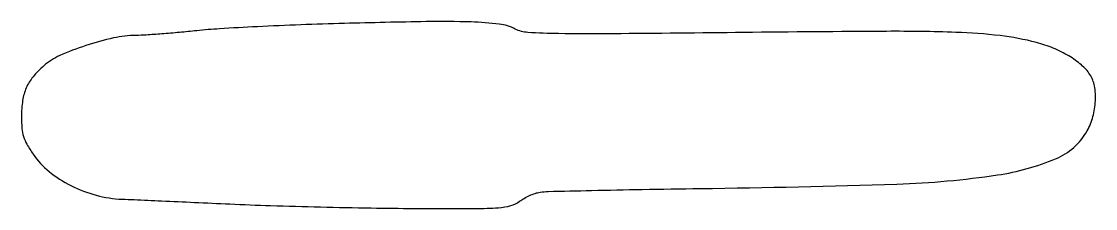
# Model space of a CAD drawing. Extents: x 0 to 309, y 1 to 55.
import ezdxf

# ---------------------------------------------------------------- set-up
doc = ezdxf.new("R2010")
doc.units = 0

msp = doc.modelspace()

# ---------------------------------------------------------------- linework, layer by layer
msp.add_lwpolyline([(93, 53.988911, 0.002812), (80.442969, 53.582342, 0.002841), (67.934375, 53.035703, 0.002768), (57.047742, 52.437525, 0.011532), (50.5, 51.889583, -0.003879), (45.502352, 51.394228, -0.003681), (40.409375, 50.967073, -0.003654), (35.899232, 50.655353, -0.012943), (33, 50.551481, 0.051755), (26.535222, 49.815577, 0.025248), (18.519391, 47.620865, 0.024643), (11.011719, 44.73472, 0.076209), (6.446137, 41.818564, 0.039592), (3.318409, 38.600226, 0.069539), (1.372075, 35.447823, 0.067813), (0.335349, 31.826853, 0.035874), (0, 27.158851, 0.020404), (0.138189, 23.773884, 0.054806), (0.595389, 21.410676, 0.055028), (1.553891, 19.208677, 0.020703), (3.347908, 16.359191, 0.07228), (7.943763, 11.402109, 0.052976), (14.254397, 7.330145, 0.051217), (21.532563, 4.550376, 0.056169), (29, 3.419722, -0.001434), (32.431828, 3.279225, -0.000154), (40.375, 2.928764, -0.00019), (49.832998, 2.504949, -0.000153), (60, 2.042386, 0.0035), (71.753631, 1.586459, 0.001932), (86.123673, 1.185322, 0.001926), (100.695444, 0.891039, 0.003094), (113.123143, 0.764844, 0.001254), (130.817582, 0.739028, 0.016489), (137.363081, 0.961812, 0.047722), (140.966587, 1.552108, 0.102551), (143.47459, 2.801353, -0.03712), (144.748615, 3.658655, -0.024377), (146.326342, 4.458819, -0.024536), (147.947973, 5.090689, -0.042617), (149.351447, 5.430141, -0.031741), (151.698257, 5.638767, -0.000579), (164.206363, 5.939604, -0.001431), (178.793742, 6.231786, -0.000955), (195.5, 6.486643, 0.004695), (252.110735, 7.773846, 0.028936), (281.124307, 10.391549, 0.061465), (297.864184, 15.035442, 0.167896), (306.924933, 23.080226, 0.061381), (308.602278, 27.167496, 0.054437), (309.326387, 31.710798, 0.057644), (309.043734, 35.995227, 0.099967), (307.724703, 39.294689, 0.072986), (305.293618, 42.037092, 0.040232), (301.63744, 44.643769, 0.037012), (297.183886, 46.877826, 0.034053), (292.32521, 48.503511, 0.034721), (281.837599, 50.470402, 0.020479), (269.121661, 51.42619, 0.009859), (249.126236, 51.713231, 0.001397), (207.99676, 51.377789, -0.000585), (170.321999, 51.009384, -0.005958), (154.684785, 51.06111, -0.010889), (145.840839, 51.388486, -0.105002), (142.233983, 52.379002, 0.090203), (137.608119, 53.79643, 0.021184), (129.501227, 54.40599, 0.012474), (116.541763, 54.506306, 0.002384)], format="xyb", close=True)

doc.saveas('drawing.dxf')
